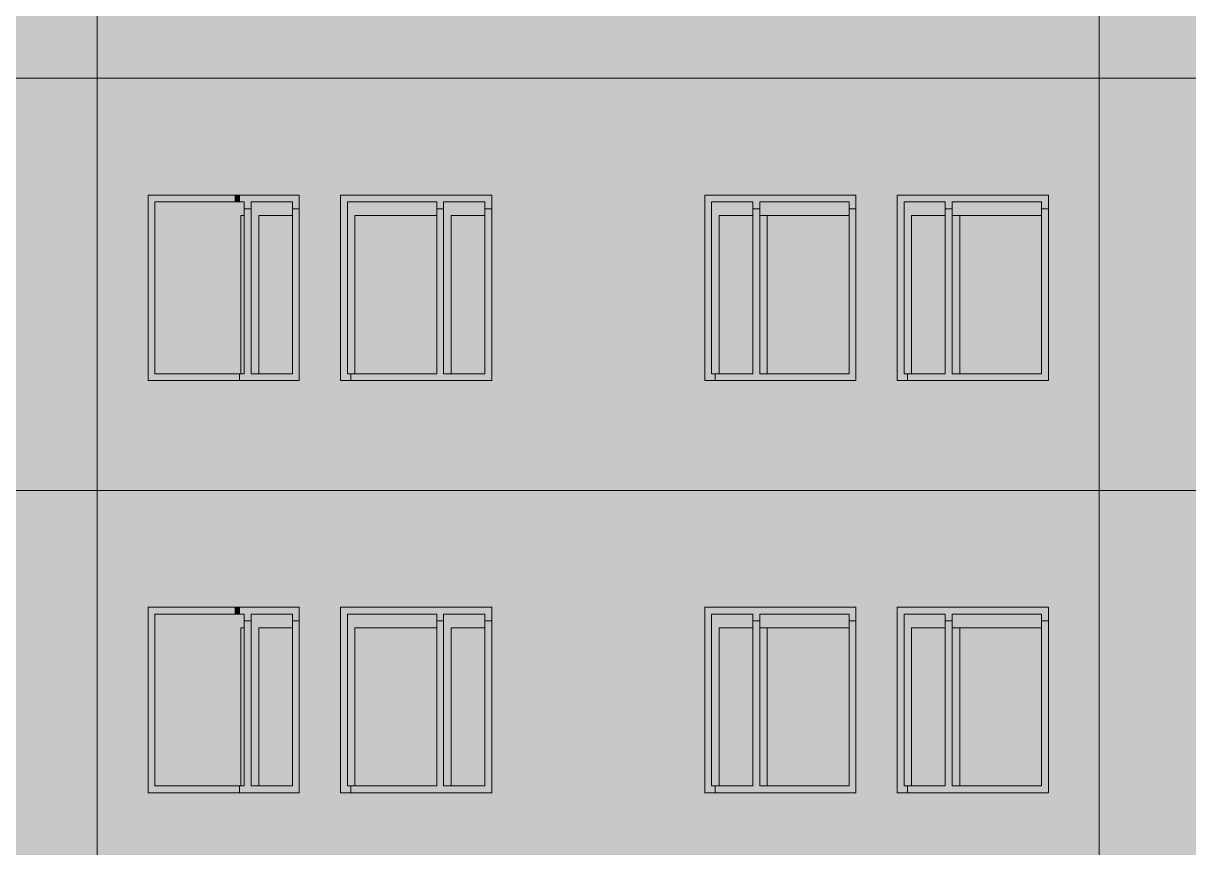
# Model space of a CAD drawing. Header units: millimetres. Extents: x 145836 to 266027, y 108786 to 206069.
# Drawn here: x 159283 to 163523, y 184599 to 187599 of the extents above; entities that cross this region are included whole.
import ezdxf

# ---------------------------------------------------------------- set-up
doc = ezdxf.new("R2010")
doc.units = ezdxf.units.MM
doc.layers.get('0').update_dxf_attribs({"color": 250})
doc.layers.add('hatch1', color=7, linetype='Continuous')

msp = doc.modelspace()

# ---------------------------------------------------------------- hatches: boundary and pattern name
at = {"lineweight": 13, "true_color": 0x787878}
h = msp.add_hatch(color=8, dxfattribs=at)
h.dxf.hatch_style = 1
h.paths.add_polyline_path([(160052.1, 186974), (159737.1, 186974), (159737.1, 186299), (160052.1, 186299), (160052.1, 186324), (159762.1, 186324), (159762.1, 186949), (160052.1, 186949)])
h.paths.add_polyline_path([(160069, 186324), (160052.1, 186324), (160052.1, 186299), (160069, 186299)])
h = msp.add_hatch(color=8, dxfattribs=at)
h.dxf.hatch_style = 1
h.paths.add_polyline_path([(160069, 186974), (160052.1, 186974), (160052.1, 186949), (160069, 186949)])
at = {"lineweight": 13}
h = msp.add_hatch(color=253, dxfattribs=at)
h.dxf.hatch_style = 1
h.paths.add_polyline_path([(160287.1, 186974), (160069, 186974), (160069, 186949), (160087.1, 186949), (160087.1, 186924), (160112.1, 186924), (160112.1, 186949), (160262.1, 186949), (160262.1, 186924), (160287.1, 186924)])
h = msp.add_hatch(color=253, dxfattribs=at)
h.dxf.hatch_style = 1
h.paths.add_polyline_path([(160787.1, 186949), (160787.1, 186924), (160812.1, 186924), (160812.1, 186949), (160962.1, 186949), (160962.1, 186924), (160987.1, 186924), (160987.1, 186974), (160437.1, 186974), (160437.1, 186299), (160474.5, 186299), (160474.5, 186324), (160462.1, 186324), (160462.1, 186949)])
at = {"lineweight": 20}
for color, points in [(253, [(161762.1, 186974), (161762.1, 186299), (161799.5, 186299), (161799.5, 186324), (161787.1, 186324), (161787.1, 186949), (161937.1, 186949), (161937.1, 186924), (161962.1, 186924), (161962.1, 186949), (162287.1, 186949), (162287.1, 186924), (162312.1, 186924), (162312.1, 186974)]), (253, [(162462.1, 186299), (162499.5, 186299), (162499.5, 186324), (162487.1, 186324), (162487.1, 186949), (162637.1, 186949), (162637.1, 186924), (162662.1, 186924), (162662.1, 186949), (162987.1, 186949), (162987.1, 186924), (163012.1, 186924), (163012.1, 186974), (162462.1, 186974)]), (255, [(162287.1, 186324), (161962.1, 186324), (161962.1, 186924), (161937.1, 186924), (161937.1, 186324), (161799.5, 186324), (161799.5, 186299), (162312.1, 186299), (162312.1, 186924), (162287.1, 186924)]), (253, [(161762.1, 185474), (161762.1, 184799), (161799.5, 184799), (161799.5, 184824), (161787.1, 184824), (161787.1, 185449), (161937.1, 185449), (161937.1, 185424), (161962.1, 185424), (161962.1, 185449), (162287.1, 185449), (162287.1, 185424), (162312.1, 185424), (162312.1, 185474)]), (253, [(162462.1, 184799), (162499.5, 184799), (162499.5, 184824), (162487.1, 184824), (162487.1, 185449), (162637.1, 185449), (162637.1, 185424), (162662.1, 185424), (162662.1, 185449), (162987.1, 185449), (162987.1, 185424), (163012.1, 185424), (163012.1, 185474), (162462.1, 185474)]), (255, [(162287.1, 184824), (161962.1, 184824), (161962.1, 185424), (161937.1, 185424), (161937.1, 184824), (161799.5, 184824), (161799.5, 184799), (162312.1, 184799), (162312.1, 185424), (162287.1, 185424)])]:
    msp.add_hatch(color=color, dxfattribs=at).paths.add_polyline_path(points)
at = {"lineweight": 13, "true_color": 0x5c6d75}
h = msp.add_hatch(color=147, dxfattribs=at)
h.dxf.hatch_style = 1
h.paths.add_polyline_path([(160087.1, 186949), (160052.1, 186949), (160052.1, 186324), (160073.9, 186324), (160073.9, 186899), (160087.1, 186899)])
h.paths.add_polyline_path([(160052.1, 186949), (159762.1, 186949), (159762.1, 186324), (160052.1, 186324)])
at = {"lineweight": 13}
h = msp.add_hatch(color=255, dxfattribs=at)
h.dxf.hatch_style = 1
h.paths.add_polyline_path([(160287.1, 186924), (160262.1, 186924), (160262.1, 186324), (160112.1, 186324), (160112.1, 186924), (160087.1, 186924), (160087.1, 186324), (160069, 186324), (160069, 186299), (160287.1, 186299)])
h.paths.add_polyline_path([(160987.1, 186924), (160962.1, 186924), (160962.1, 186324), (160812.1, 186324), (160812.1, 186924), (160787.1, 186924), (160787.1, 186324), (160474.5, 186324), (160474.5, 186299), (160987.1, 186299)])
at = {"lineweight": 13, "true_color": 0x5c6d75}
h = msp.add_hatch(color=147, dxfattribs=at)
h.dxf.hatch_style = 1
h.paths.add_polyline_path([(160262.1, 186899), (160262.1, 186949), (160112.1, 186949), (160112.1, 186324), (160139.5, 186324), (160139.5, 186899)])
h = msp.add_hatch(color=147, dxfattribs=at)
h.paths.add_polyline_path([(160787.1, 186899), (160787.1, 186949), (160462.1, 186949), (160462.1, 186324), (160489.5, 186324), (160489.5, 186899)])
h.paths.add_polyline_path([(160962.1, 186899), (160962.1, 186949), (160812.1, 186949), (160812.1, 186324), (160839.5, 186324), (160839.5, 186899)])
at = {"lineweight": 20, "true_color": 0x5c6d75}
h = msp.add_hatch(color=147, dxfattribs=at)
h.paths.add_polyline_path([(162287.1, 186899), (162287.1, 186949), (161962.1, 186949), (161962.1, 186899)])
h.paths.add_polyline_path([(161937.1, 186899), (161937.1, 186949), (161787.1, 186949), (161787.1, 186324), (161814.5, 186324), (161814.5, 186899)])
for points in [[(162487.1, 186949), (162487.1, 186324), (162514.5, 186324), (162514.5, 186899), (162637.1, 186899), (162637.1, 186949)], [(162987.1, 186899), (162987.1, 186949), (162662.1, 186949), (162662.1, 186899)], [(162487.1, 185449), (162487.1, 184824), (162514.5, 184824), (162514.5, 185399), (162637.1, 185399), (162637.1, 185449)], [(162987.1, 185399), (162987.1, 185449), (162662.1, 185449), (162662.1, 185399)]]:
    msp.add_hatch(color=147, dxfattribs=at).paths.add_polyline_path(points)
at = {"lineweight": 13}
for points in [[(163012.1, 186924), (162987.1, 186924), (162987.1, 186324), (162662.1, 186324), (162662.1, 186924), (162637.1, 186924), (162637.1, 186324), (162499.5, 186324), (162499.5, 186299), (163012.1, 186299)], [(163012.1, 185424), (162987.1, 185424), (162987.1, 184824), (162662.1, 184824), (162662.1, 185424), (162637.1, 185424), (162637.1, 184824), (162499.5, 184824), (162499.5, 184799), (163012.1, 184799)]]:
    msp.add_hatch(color=255, dxfattribs=at).paths.add_polyline_path(points)
at = {"lineweight": 13, "true_color": 0x70858f}
h = msp.add_hatch(color=8, dxfattribs=at)
h.dxf.hatch_style = 1
h.paths.add_polyline_path([(160087.1, 186899), (160073.9, 186899), (160073.9, 186324), (160087.1, 186324)])
h.paths.add_polyline_path([(160262.1, 186899), (160139.5, 186899), (160139.5, 186324), (160262.1, 186324)])
h = msp.add_hatch(color=8, dxfattribs=at)
h.dxf.hatch_style = 1
h.paths.add_polyline_path([(160489.5, 186899), (160489.5, 186324), (160787.1, 186324), (160787.1, 186899)])
h.paths.add_polyline_path([(160839.5, 186324), (160962.1, 186324), (160962.1, 186899), (160839.5, 186899)])
h = msp.add_hatch(color=8, dxfattribs=at)
h.paths.add_polyline_path([(162287.1, 186899), (161989.5, 186899), (161989.5, 186324), (162287.1, 186324)])
h.paths.add_polyline_path([(161814.5, 186324), (161937.1, 186324), (161937.1, 186899), (161814.5, 186899)])
at = {"lineweight": 13, "true_color": 0x5c6d75}
h = msp.add_hatch(color=147, dxfattribs=at)
h.paths.add_polyline_path([(161989.5, 186899), (161962.1, 186899), (161962.1, 186324), (161989.5, 186324)])
h.paths.add_polyline_path([(162662.1, 186324), (162689.5, 186324), (162689.5, 186899), (162662.1, 186899)])
at = {"lineweight": 13, "true_color": 0x70858f}
h = msp.add_hatch(color=8, dxfattribs=at)
h.paths.add_polyline_path([(162689.5, 186324), (162987.1, 186324), (162987.1, 186899), (162689.5, 186899)])
h.paths.add_polyline_path([(162637.1, 186899), (162514.5, 186899), (162514.5, 186324), (162637.1, 186324)])
at = {"lineweight": 13, "true_color": 0x787878}
h = msp.add_hatch(color=8, dxfattribs=at)
h.dxf.hatch_style = 1
h.paths.add_polyline_path([(160052.1, 185474), (159737.1, 185474), (159737.1, 184799), (160052.1, 184799), (160052.1, 184824), (159762.1, 184824), (159762.1, 185449), (160052.1, 185449)])
h.paths.add_polyline_path([(160069, 184824), (160052.1, 184824), (160052.1, 184799), (160069, 184799)])
at = {"lineweight": 13, "true_color": 0x5c6d75}
h = msp.add_hatch(color=147, dxfattribs=at)
h.dxf.hatch_style = 1
h.paths.add_polyline_path([(160087.1, 185449), (160052.1, 185449), (160052.1, 184824), (160073.9, 184824), (160073.9, 185399), (160087.1, 185399)])
h.paths.add_polyline_path([(160052.1, 185449), (159762.1, 185449), (159762.1, 184824), (160052.1, 184824)])
at = {"lineweight": 13, "true_color": 0x787878}
h = msp.add_hatch(color=8, dxfattribs=at)
h.dxf.hatch_style = 1
h.paths.add_polyline_path([(160069, 185474), (160052.1, 185474), (160052.1, 185449), (160069, 185449)])
at = {"lineweight": 13}
h = msp.add_hatch(color=253, dxfattribs=at)
h.dxf.hatch_style = 1
h.paths.add_polyline_path([(160287.1, 185474), (160069, 185474), (160069, 185449), (160087.1, 185449), (160087.1, 185424), (160112.1, 185424), (160112.1, 185449), (160262.1, 185449), (160262.1, 185424), (160287.1, 185424)])
at = {"lineweight": 13, "true_color": 0x5c6d75}
h = msp.add_hatch(color=147, dxfattribs=at)
h.dxf.hatch_style = 1
h.paths.add_polyline_path([(160262.1, 185399), (160262.1, 185449), (160112.1, 185449), (160112.1, 184824), (160139.5, 184824), (160139.5, 185399)])
at = {"lineweight": 13}
h = msp.add_hatch(color=253, dxfattribs=at)
h.dxf.hatch_style = 1
h.paths.add_polyline_path([(160787.1, 185449), (160787.1, 185424), (160812.1, 185424), (160812.1, 185449), (160962.1, 185449), (160962.1, 185424), (160987.1, 185424), (160987.1, 185474), (160437.1, 185474), (160437.1, 184799), (160474.5, 184799), (160474.5, 184824), (160462.1, 184824), (160462.1, 185449)])
at = {"lineweight": 13, "true_color": 0x5c6d75}
h = msp.add_hatch(color=147, dxfattribs=at)
h.paths.add_polyline_path([(160787.1, 185399), (160787.1, 185449), (160462.1, 185449), (160462.1, 184824), (160489.5, 184824), (160489.5, 185399)])
h.paths.add_polyline_path([(160962.1, 185399), (160962.1, 185449), (160812.1, 185449), (160812.1, 184824), (160839.5, 184824), (160839.5, 185399)])
at = {"lineweight": 20, "true_color": 0x5c6d75}
h = msp.add_hatch(color=147, dxfattribs=at)
h.paths.add_polyline_path([(162287.1, 185399), (162287.1, 185449), (161962.1, 185449), (161962.1, 185399)])
h.paths.add_polyline_path([(161937.1, 185399), (161937.1, 185449), (161787.1, 185449), (161787.1, 184824), (161814.5, 184824), (161814.5, 185399)])
at = {"lineweight": 13}
h = msp.add_hatch(color=255, dxfattribs=at)
h.dxf.hatch_style = 1
h.paths.add_polyline_path([(160287.1, 185424), (160262.1, 185424), (160262.1, 184824), (160112.1, 184824), (160112.1, 185424), (160087.1, 185424), (160087.1, 184824), (160069, 184824), (160069, 184799), (160287.1, 184799)])
h.paths.add_polyline_path([(160987.1, 185424), (160962.1, 185424), (160962.1, 184824), (160812.1, 184824), (160812.1, 185424), (160787.1, 185424), (160787.1, 184824), (160474.5, 184824), (160474.5, 184799), (160987.1, 184799)])
at = {"lineweight": 13, "true_color": 0x70858f}
h = msp.add_hatch(color=8, dxfattribs=at)
h.dxf.hatch_style = 1
h.paths.add_polyline_path([(160087.1, 185399), (160073.9, 185399), (160073.9, 184824), (160087.1, 184824)])
h.paths.add_polyline_path([(160262.1, 185399), (160139.5, 185399), (160139.5, 184824), (160262.1, 184824)])
h = msp.add_hatch(color=8, dxfattribs=at)
h.dxf.hatch_style = 1
h.paths.add_polyline_path([(160489.5, 185399), (160489.5, 184824), (160787.1, 184824), (160787.1, 185399)])
h.paths.add_polyline_path([(160839.5, 184824), (160962.1, 184824), (160962.1, 185399), (160839.5, 185399)])
h = msp.add_hatch(color=8, dxfattribs=at)
h.paths.add_polyline_path([(162287.1, 185399), (161989.5, 185399), (161989.5, 184824), (162287.1, 184824)])
h.paths.add_polyline_path([(161814.5, 184824), (161937.1, 184824), (161937.1, 185399), (161814.5, 185399)])
at = {"lineweight": 13, "true_color": 0x5c6d75}
h = msp.add_hatch(color=147, dxfattribs=at)
h.paths.add_polyline_path([(161989.5, 185399), (161962.1, 185399), (161962.1, 184824), (161989.5, 184824)])
h.paths.add_polyline_path([(162662.1, 184824), (162689.5, 184824), (162689.5, 185399), (162662.1, 185399)])
at = {"lineweight": 13, "true_color": 0x70858f}
h = msp.add_hatch(color=8, dxfattribs=at)
h.paths.add_polyline_path([(162689.5, 184824), (162987.1, 184824), (162987.1, 185399), (162689.5, 185399)])
h.paths.add_polyline_path([(162637.1, 185399), (162514.5, 185399), (162514.5, 184824), (162637.1, 184824)])
at = {"layer": 'hatch1', "lineweight": 13, "true_color": 0xf1e5a2}
h = msp.add_hatch(color=41, dxfattribs=at)
h.dxf.hatch_style = 1
h.paths.add_polyline_path([(156067.2, 188899), (156067.2, 188474), (156612.1, 188474), (156612.1, 187799), (156067.2, 187799), (156067.2, 187399), (159552.1, 187399), (159552.1, 188899)])
h.paths.add_polyline_path([(157887.1, 188474), (158437.1, 188474), (158437.1, 187799), (157887.1, 187799)], flags=16)
h.paths.add_polyline_path([(157912.1, 188449), (158237.1, 188449), (158412.1, 188449), (158412.1, 187824), (158262.1, 187824), (157912.1, 187824)], flags=0)
h.paths.add_polyline_path([(157762.1, 188474), (157762.1, 187799), (156862.1, 187799), (156862.1, 188474)], flags=16)
h.paths.add_polyline_path([(157737.1, 188449), (157737.1, 187824), (157587.1, 187824), (157237.1, 187824), (156887.1, 187824), (156887.1, 188449), (157212.1, 188449), (157562.1, 188449)], flags=0)
h.paths.add_polyline_path([(158587.1, 188474), (159137.1, 188474), (159137.1, 187799), (158587.1, 187799)], flags=16)
h.paths.add_polyline_path([(158612.1, 188449), (158937.1, 188449), (159112.1, 188449), (159112.1, 187824), (158962.1, 187824), (158612.1, 187824)], flags=0)
at = {"layer": 'hatch1', "lineweight": 13, "true_color": 0xb7ab6c}
h = msp.add_hatch(color=43, dxfattribs=at)
h.dxf.hatch_style = 1
h.paths.add_polyline_path([(159552.1, 188899), (159552.1, 187399), (160052.1, 187399), (160052.1, 187799), (159737.1, 187799), (159737.1, 188474), (160052.1, 188474), (160052.1, 188899)])
at = {"layer": 'hatch1', "lineweight": 13, "true_color": 0xeedf8c}
h = msp.add_hatch(color=41, dxfattribs=at)
h.dxf.hatch_style = 1
h.paths.add_polyline_path([(161374.6, 188899), (160052.1, 188899), (160052.1, 188474), (160287.1, 188474), (160287.1, 187799), (160052.1, 187799), (160052.1, 187399), (161374.6, 187399)])
h.paths.add_polyline_path([(160987.1, 188474), (160987.1, 187799), (160437.1, 187799), (160437.1, 188474)], flags=16)
h.paths.add_polyline_path([(160962.1, 188449), (160962.1, 187824), (160812.1, 187824), (160812.1, 188424), (160787.1, 188424), (160787.1, 187824), (160462.1, 187824), (160462.1, 188449), (160787.1, 188449), (160787.1, 188424), (160812.1, 188424), (160812.1, 188449)], flags=0)
h.paths.add_polyline_path([(163197.1, 188899), (161374.6, 188899), (161374.6, 187399), (163197.1, 187399)])
h.paths.add_polyline_path([(161762.1, 188474), (162312.1, 188474), (162312.1, 187799), (161762.1, 187799)], flags=16)
h.paths.add_polyline_path([(161787.1, 188449), (161937.1, 188449), (161937.1, 188424), (161962.1, 188424), (161962.1, 188449), (162287.1, 188449), (162287.1, 187824), (161962.1, 187824), (161962.1, 188424), (161937.1, 188424), (161937.1, 187824), (161787.1, 187824)], flags=0)
h.paths.add_polyline_path([(162462.1, 188474), (163012.1, 188474), (163012.1, 187799), (162462.1, 187799)], flags=16)
h.paths.add_polyline_path([(162487.1, 188449), (162637.1, 188449), (162637.1, 188424), (162662.1, 188424), (162662.1, 188449), (162987.1, 188449), (162987.1, 187824), (162662.1, 187824), (162662.1, 188424), (162637.1, 188424), (162637.1, 187824), (162487.1, 187824)], flags=0)
at = {"layer": 'hatch1', "lineweight": 13, "true_color": 0xf1e5a2}
h = msp.add_hatch(color=41, dxfattribs=at)
h.dxf.hatch_style = 1
h.paths.add_polyline_path([(163197.1, 188899), (163197.1, 187399), (166681.9, 187399), (166681.9, 187799), (166137.1, 187799), (166137.1, 188474), (166681.9, 188474), (166681.9, 188899)])
h.paths.add_polyline_path([(164162.1, 188474), (163612.1, 188474), (163612.1, 187799), (164162.1, 187799)], flags=16)
h.paths.add_polyline_path([(164137.1, 188449), (164137.1, 187824), (163812.1, 187824), (163637.1, 187824), (163637.1, 188449), (163787.1, 188449)], flags=0)
h.paths.add_polyline_path([(164312.1, 188474), (164312.1, 187799), (164862.1, 187799), (164862.1, 188474)], flags=16)
h.paths.add_polyline_path([(164337.1, 188449), (164487.1, 188449), (164837.1, 188449), (164837.1, 187824), (164512.1, 187824), (164337.1, 187824)], flags=0)
h.paths.add_polyline_path([(164987.1, 188474), (165887.1, 188474), (165887.1, 187799), (164987.1, 187799)], flags=16)
h.paths.add_polyline_path([(165012.1, 188449), (165162.1, 188449), (165512.1, 188449), (165012.1, 188449), (165012.1, 187824), (165537.1, 187824), (165187.1, 187824), (165012.1, 187824)], flags=0)
h = msp.add_hatch(color=41, dxfattribs=at)
h.dxf.hatch_style = 1
h.paths.add_polyline_path([(156067.2, 187399), (156067.2, 186974), (156612.1, 186974), (156612.1, 186299), (156067.2, 186299), (156067.2, 185899), (159552.1, 185899), (159552.1, 187399)])
h.paths.add_polyline_path([(157887.1, 186974), (158437.1, 186974), (158437.1, 186299), (157887.1, 186299)], flags=16)
h.paths.add_polyline_path([(157912.1, 186949), (158237.1, 186949), (158412.1, 186949), (158412.1, 186324), (158262.1, 186324), (157912.1, 186324)], flags=0)
h.paths.add_polyline_path([(157762.1, 186974), (157762.1, 186299), (156862.1, 186299), (156862.1, 186974)], flags=16)
h.paths.add_polyline_path([(157737.1, 186949), (157737.1, 186324), (157587.1, 186324), (157237.1, 186324), (156887.1, 186324), (156887.1, 186949), (157212.1, 186949), (157562.1, 186949)], flags=0)
h.paths.add_polyline_path([(158587.1, 186974), (159137.1, 186974), (159137.1, 186299), (158587.1, 186299)], flags=16)
h.paths.add_polyline_path([(158612.1, 186949), (158937.1, 186949), (159112.1, 186949), (159112.1, 186324), (158962.1, 186324), (158612.1, 186324)], flags=0)
at = {"layer": 'hatch1', "lineweight": 13, "true_color": 0xb7ab6c}
h = msp.add_hatch(color=43, dxfattribs=at)
h.dxf.hatch_style = 1
h.paths.add_polyline_path([(159552.1, 187399), (159552.1, 185899), (160052.1, 185899), (160052.1, 186299), (159737.1, 186299), (159737.1, 186974), (160052.1, 186974), (160052.1, 187399)])
at = {"layer": 'hatch1', "lineweight": 13, "true_color": 0xeedf8c}
h = msp.add_hatch(color=41, dxfattribs=at)
h.dxf.hatch_style = 1
h.paths.add_polyline_path([(161374.6, 187399), (160052.1, 187399), (160052.1, 186974), (160287.1, 186974), (160287.1, 186299), (160052.1, 186299), (160052.1, 185899), (161374.6, 185899)])
h.paths.add_polyline_path([(160987.1, 186974), (160987.1, 186299), (160437.1, 186299), (160437.1, 186974)], flags=16)
h.paths.add_polyline_path([(160787.1, 186949), (160787.1, 186924), (160812.1, 186924), (160812.1, 186949), (160962.1, 186949), (160962.1, 186324), (160812.1, 186324), (160812.1, 186924), (160787.1, 186924), (160787.1, 186324), (160462.1, 186324), (160462.1, 186949)], flags=0)
h.paths.add_polyline_path([(163197.1, 187399), (161374.6, 187399), (161374.6, 185899), (163197.1, 185899)])
h.paths.add_polyline_path([(161762.1, 186974), (162312.1, 186974), (162312.1, 186299), (161762.1, 186299)], flags=16)
h.paths.add_polyline_path([(161787.1, 186949), (161937.1, 186949), (161937.1, 186924), (161962.1, 186924), (161962.1, 186949), (162287.1, 186949), (162287.1, 186324), (161962.1, 186324), (161962.1, 186924), (161937.1, 186924), (161937.1, 186324), (161787.1, 186324)], flags=0)
h.paths.add_polyline_path([(162462.1, 186974), (163012.1, 186974), (163012.1, 186299), (162462.1, 186299)], flags=16)
h.paths.add_polyline_path([(162487.1, 186949), (162637.1, 186949), (162637.1, 186924), (162662.1, 186924), (162662.1, 186949), (162987.1, 186949), (162987.1, 186324), (162662.1, 186324), (162662.1, 186924), (162637.1, 186924), (162637.1, 186324), (162487.1, 186324)], flags=0)
at = {"layer": 'hatch1', "lineweight": 13, "true_color": 0xf1e5a2}
h = msp.add_hatch(color=41, dxfattribs=at)
h.dxf.hatch_style = 1
h.paths.add_polyline_path([(163197.1, 187399), (163197.1, 185899), (166681.9, 185899), (166681.9, 186299), (166137.1, 186299), (166137.1, 186974), (166681.9, 186974), (166681.9, 187399)])
h.paths.add_polyline_path([(164312.1, 186974), (164312.1, 186299), (164862.1, 186299), (164862.1, 186974)], flags=16)
h.paths.add_polyline_path([(164337.1, 186949), (164487.1, 186949), (164337.1, 186949), (164337.1, 186324), (164512.1, 186324), (164337.1, 186324)], flags=0)
h.paths.add_polyline_path([(164987.1, 186974), (165887.1, 186974), (165887.1, 186299), (164987.1, 186299)], flags=16)
h.paths.add_polyline_path([(165012.1, 186949), (165162.1, 186949), (165512.1, 186949), (165862.1, 186949), (165862.1, 186324), (165537.1, 186324), (165187.1, 186324), (165012.1, 186324)], flags=0)
h = msp.add_hatch(color=41, dxfattribs=at)
h.dxf.hatch_style = 1
h.paths.add_polyline_path([(159552.1, 185899), (156067.2, 185899), (156067.2, 185474), (156612.1, 185474), (156612.1, 184799), (156067.2, 184799), (156067.2, 184399), (159552.1, 184399)])
h.paths.add_polyline_path([(158587.1, 185474), (159137.1, 185474), (159137.1, 184799), (158587.1, 184799)], flags=16)
h.paths.add_polyline_path([(158437.1, 185474), (158437.1, 184799), (157887.1, 184799), (157887.1, 185474)], flags=16)
h.paths.add_polyline_path([(158412.1, 185449), (158412.1, 184824), (158262.1, 184824), (157912.1, 184824), (157912.1, 185449), (158237.1, 185449)], flags=0)
h.paths.add_polyline_path([(157762.1, 185474), (157762.1, 184799), (156862.1, 184799), (156862.1, 185474)], flags=16)
h.paths.add_polyline_path([(157737.1, 185449), (157737.1, 184824), (157587.1, 184824), (157237.1, 184824), (156887.1, 184824), (156887.1, 185449), (157212.1, 185449), (157562.1, 185449)], flags=0)
at = {"layer": 'hatch1', "lineweight": 13, "true_color": 0xb7ab6c}
h = msp.add_hatch(color=43, dxfattribs=at)
h.dxf.hatch_style = 1
h.paths.add_polyline_path([(160052.1, 185474), (160052.1, 185899), (159552.1, 185899), (159552.1, 184399), (160052.1, 184399), (160052.1, 184799), (159737.1, 184799), (159737.1, 185474)])
at = {"layer": 'hatch1', "lineweight": 13, "true_color": 0xeedf8c}
h = msp.add_hatch(color=41, dxfattribs=at)
h.dxf.hatch_style = 1
h.paths.add_polyline_path([(161374.6, 185899), (160052.1, 185899), (160052.1, 185474), (160287.1, 185474), (160287.1, 184799), (160052.1, 184799), (160052.1, 184399), (161374.6, 184399)])
h.paths.add_polyline_path([(160987.1, 185474), (160987.1, 184799), (160437.1, 184799), (160437.1, 185474)], flags=16)
h.paths.add_polyline_path([(160787.1, 185449), (160787.1, 185424), (160812.1, 185424), (160812.1, 185449), (160962.1, 185449), (160962.1, 184824), (160812.1, 184824), (160812.1, 185424), (160787.1, 185424), (160787.1, 184824), (160462.1, 184824), (160462.1, 185449)], flags=0)
h.paths.add_polyline_path([(163197.1, 185899), (161374.6, 185899), (161374.6, 184399), (163197.1, 184399)])
h.paths.add_polyline_path([(161762.1, 185474), (162312.1, 185474), (162312.1, 184799), (161762.1, 184799)], flags=16)
h.paths.add_polyline_path([(161787.1, 185449), (161937.1, 185449), (161937.1, 185424), (161962.1, 185424), (161962.1, 185449), (162287.1, 185449), (162287.1, 184824), (161962.1, 184824), (161962.1, 185424), (161937.1, 185424), (161937.1, 184824), (161787.1, 184824)], flags=0)
h.paths.add_polyline_path([(162462.1, 185474), (163012.1, 185474), (163012.1, 184799), (162462.1, 184799)], flags=16)
h.paths.add_polyline_path([(162487.1, 185449), (162637.1, 185449), (162637.1, 185424), (162662.1, 185424), (162662.1, 185449), (162987.1, 185449), (162987.1, 184824), (162662.1, 184824), (162662.1, 185424), (162637.1, 185424), (162637.1, 184824), (162487.1, 184824)], flags=0)
at = {"layer": 'hatch1', "lineweight": 13, "true_color": 0xf1e5a2}
h = msp.add_hatch(color=41, dxfattribs=at)
h.dxf.hatch_style = 1
h.paths.add_polyline_path([(163197.1, 185899), (163197.1, 184399), (166681.9, 184399), (166681.9, 184799), (166137.1, 184799), (166137.1, 185474), (166681.9, 185474), (166681.9, 185899)])
h.paths.add_polyline_path([(164162.1, 185474), (163612.1, 185474), (163612.1, 184799), (164162.1, 184799)], flags=16)
h.paths.add_polyline_path([(164137.1, 185449), (164137.1, 184824), (163812.1, 184824), (163637.1, 184824), (163637.1, 185449), (163787.1, 185449)], flags=0)
h.paths.add_polyline_path([(164312.1, 185474), (164312.1, 184799), (164862.1, 184799), (164862.1, 185474)], flags=16)
h.paths.add_polyline_path([(164337.1, 185449), (164487.1, 185449), (164337.1, 185449), (164337.1, 184824), (164512.1, 184824), (164337.1, 184824)], flags=0)
h.paths.add_polyline_path([(164987.1, 185474), (165887.1, 185474), (165887.1, 184799), (164987.1, 184799)], flags=16)
h.paths.add_polyline_path([(165012.1, 185449), (165162.1, 185449), (165512.1, 185449), (165862.1, 185449), (165862.1, 184824), (165537.1, 184824), (165187.1, 184824), (165012.1, 184824)], flags=0)

# ---------------------------------------------------------------- linework, layer by layer
at = {"lineweight": 20}
for p, q in [((159552.1, 168449), (159552.1, 201249)), ((163197.1, 168449), (163197.1, 201249)), ((168239.6, 187399), (154509.6, 187399)), ((159737.1, 186974), (160287.1, 186974)), ((159737.1, 186299), (159737.1, 186974)), ((160287.1, 186299), (160287.1, 186974)), ((160437.1, 186974), (160987.1, 186974)), ((160437.1, 186299), (160437.1, 186974)), ((160987.1, 186299), (160987.1, 186974)), ((162312.1, 186974), (161762.1, 186974)), ((161762.1, 186299), (161762.1, 186974)), ((162312.1, 186299), (162312.1, 186974)), ((163012.1, 186974), (162462.1, 186974)), ((162462.1, 186299), (162462.1, 186974)), ((163012.1, 186299), (163012.1, 186974)), ((160087.1, 186949), (159762.1, 186949)), ((160087.1, 186949), (159762.1, 186949)), ((159762.1, 186949), (159762.1, 186324)), ((160087.1, 186324), (160087.1, 186949)), ((160262.1, 186949), (160112.1, 186949)), ((160112.1, 186949), (160112.1, 186324)), ((160262.1, 186324), (160262.1, 186949)), ((160787.1, 186949), (160462.1, 186949)), ((160787.1, 186949), (160462.1, 186949)), ((160462.1, 186949), (160462.1, 186324)), ((160787.1, 186324), (160787.1, 186949)), ((160962.1, 186949), (160812.1, 186949)), ((160812.1, 186949), (160812.1, 186324)), ((160962.1, 186324), (160962.1, 186949)), ((161787.1, 186324), (161787.1, 186949)), ((161787.1, 186949), (161937.1, 186949)), ((161787.1, 186949), (161937.1, 186949)), ((161937.1, 186949), (161937.1, 186324)), ((161962.1, 186949), (162287.1, 186949)), ((161962.1, 186949), (162287.1, 186949)), ((161962.1, 186324), (161962.1, 186949)), ((162287.1, 186949), (162287.1, 186324)), ((162487.1, 186324), (162487.1, 186949)), ((162487.1, 186949), (162637.1, 186949)), ((162487.1, 186949), (162637.1, 186949)), ((162637.1, 186949), (162637.1, 186324)), ((162662.1, 186949), (162987.1, 186949)), ((162662.1, 186324), (162662.1, 186949)), ((162662.1, 186949), (162987.1, 186949)), ((162987.1, 186949), (162987.1, 186324)), ((160087.1, 186324), (159762.1, 186324)), ((160262.1, 186324), (160112.1, 186324)), ((160787.1, 186324), (160462.1, 186324)), ((160962.1, 186324), (160812.1, 186324)), ((161787.1, 186324), (161937.1, 186324)), ((161962.1, 186324), (162287.1, 186324)), ((162487.1, 186324), (162637.1, 186324)), ((162662.1, 186324), (162987.1, 186324)), ((159737.1, 186299), (160287.1, 186299)), ((160437.1, 186299), (160987.1, 186299)), ((162312.1, 186299), (161762.1, 186299)), ((163012.1, 186299), (162462.1, 186299)), ((168239.6, 185899), (154509.6, 185899)), ((159737.1, 185474), (160287.1, 185474)), ((159737.1, 184799), (159737.1, 185474)), ((160087.1, 185449), (159762.1, 185449)), ((160087.1, 185449), (159762.1, 185449)), ((159762.1, 185449), (159762.1, 184824)), ((160087.1, 184824), (160087.1, 185449)), ((160262.1, 185449), (160112.1, 185449)), ((160112.1, 185449), (160112.1, 184824)), ((160262.1, 184824), (160262.1, 185449)), ((160287.1, 184799), (160287.1, 185474)), ((160437.1, 185474), (160987.1, 185474)), ((160437.1, 184799), (160437.1, 185474)), ((160787.1, 185449), (160462.1, 185449)), ((160787.1, 185449), (160462.1, 185449)), ((160462.1, 185449), (160462.1, 184824)), ((160787.1, 184824), (160787.1, 185449)), ((160962.1, 185449), (160812.1, 185449)), ((160812.1, 185449), (160812.1, 184824)), ((160962.1, 184824), (160962.1, 185449)), ((160987.1, 184799), (160987.1, 185474)), ((162312.1, 185474), (161762.1, 185474)), ((161762.1, 184799), (161762.1, 185474)), ((161787.1, 184824), (161787.1, 185449)), ((161787.1, 185449), (161937.1, 185449)), ((161787.1, 185449), (161937.1, 185449)), ((161937.1, 185449), (161937.1, 184824)), ((161962.1, 185449), (162287.1, 185449)), ((161962.1, 185449), (162287.1, 185449)), ((161962.1, 184824), (161962.1, 185449)), ((162287.1, 185449), (162287.1, 184824)), ((162312.1, 184799), (162312.1, 185474)), ((163012.1, 185474), (162462.1, 185474)), ((162462.1, 184799), (162462.1, 185474)), ((162487.1, 184824), (162487.1, 185449)), ((162487.1, 185449), (162637.1, 185449)), ((162487.1, 185449), (162637.1, 185449)), ((162637.1, 185449), (162637.1, 184824)), ((162662.1, 185449), (162987.1, 185449)), ((162662.1, 184824), (162662.1, 185449)), ((162662.1, 185449), (162987.1, 185449)), ((162987.1, 185449), (162987.1, 184824)), ((163012.1, 184799), (163012.1, 185474)), ((159737.1, 184799), (160287.1, 184799)), ((160087.1, 184824), (159762.1, 184824)), ((160262.1, 184824), (160112.1, 184824)), ((160437.1, 184799), (160987.1, 184799)), ((160787.1, 184824), (160462.1, 184824)), ((160962.1, 184824), (160812.1, 184824)), ((162312.1, 184799), (161762.1, 184799)), ((161787.1, 184824), (161937.1, 184824)), ((161962.1, 184824), (162287.1, 184824)), ((163012.1, 184799), (162462.1, 184799)), ((162487.1, 184824), (162637.1, 184824)), ((162662.1, 184824), (162987.1, 184824))]:
    msp.add_line(p, q, dxfattribs=at)
at = {"color": 8, "lineweight": 13, "true_color": 0x828282}
for p, q in [((160069, 186974), (160069, 186949)), ((160069, 186324), (160069, 186299)), ((160069, 185474), (160069, 185449)), ((160069, 184824), (160069, 184799))]:
    msp.add_line(p, q, dxfattribs=at)
at = {"color": 253, "lineweight": 20}
for p, q in [((160112.1, 186924), (160087.1, 186924)), ((160287.1, 186924), (160262.1, 186924)), ((160812.1, 186924), (160787.1, 186924)), ((160987.1, 186924), (160962.1, 186924)), ((161937.1, 186924), (161962.1, 186924)), ((162287.1, 186924), (162312.1, 186924)), ((162637.1, 186924), (162662.1, 186924)), ((162987.1, 186924), (163012.1, 186924)), ((160474.5, 186324), (160474.5, 186299)), ((161799.5, 186324), (161799.5, 186299)), ((162499.5, 186324), (162499.5, 186299)), ((160112.1, 185424), (160087.1, 185424)), ((160287.1, 185424), (160262.1, 185424)), ((160812.1, 185424), (160787.1, 185424)), ((160987.1, 185424), (160962.1, 185424)), ((161937.1, 185424), (161962.1, 185424)), ((162287.1, 185424), (162312.1, 185424)), ((162637.1, 185424), (162662.1, 185424)), ((162987.1, 185424), (163012.1, 185424)), ((160474.5, 184824), (160474.5, 184799)), ((161799.5, 184824), (161799.5, 184799)), ((162499.5, 184824), (162499.5, 184799))]:
    msp.add_line(p, q, dxfattribs=at)
at = {"color": 147, "lineweight": 20, "true_color": 0x5c6d75}
for p, q in [((160087.1, 186899), (160073.9, 186899)), ((160073.9, 186899), (160073.9, 186324)), ((160262.1, 186899), (160139.5, 186899)), ((160139.5, 186899), (160139.5, 186324)), ((160787.1, 186899), (160489.5, 186899)), ((160489.5, 186899), (160489.5, 186324)), ((160962.1, 186899), (160839.5, 186899)), ((160839.5, 186899), (160839.5, 186324)), ((161814.5, 186899), (161937.1, 186899)), ((161814.5, 186899), (161814.5, 186324)), ((161962.1, 186899), (162287.1, 186899)), ((161989.5, 186899), (161989.5, 186324)), ((162514.5, 186899), (162637.1, 186899)), ((162514.5, 186899), (162514.5, 186324)), ((162662.1, 186899), (162987.1, 186899)), ((162689.5, 186899), (162689.5, 186324)), ((160087.1, 185399), (160073.9, 185399)), ((160073.9, 185399), (160073.9, 184824)), ((160262.1, 185399), (160139.5, 185399)), ((160139.5, 185399), (160139.5, 184824)), ((160787.1, 185399), (160489.5, 185399)), ((160489.5, 185399), (160489.5, 184824)), ((160962.1, 185399), (160839.5, 185399)), ((160839.5, 185399), (160839.5, 184824)), ((161814.5, 185399), (161937.1, 185399)), ((161814.5, 185399), (161814.5, 184824)), ((161962.1, 185399), (162287.1, 185399)), ((161989.5, 185399), (161989.5, 184824)), ((162514.5, 185399), (162637.1, 185399)), ((162514.5, 185399), (162514.5, 184824)), ((162662.1, 185399), (162987.1, 185399)), ((162689.5, 185399), (162689.5, 184824))]:
    msp.add_line(p, q, dxfattribs=at)

doc.saveas('drawing.dxf')
